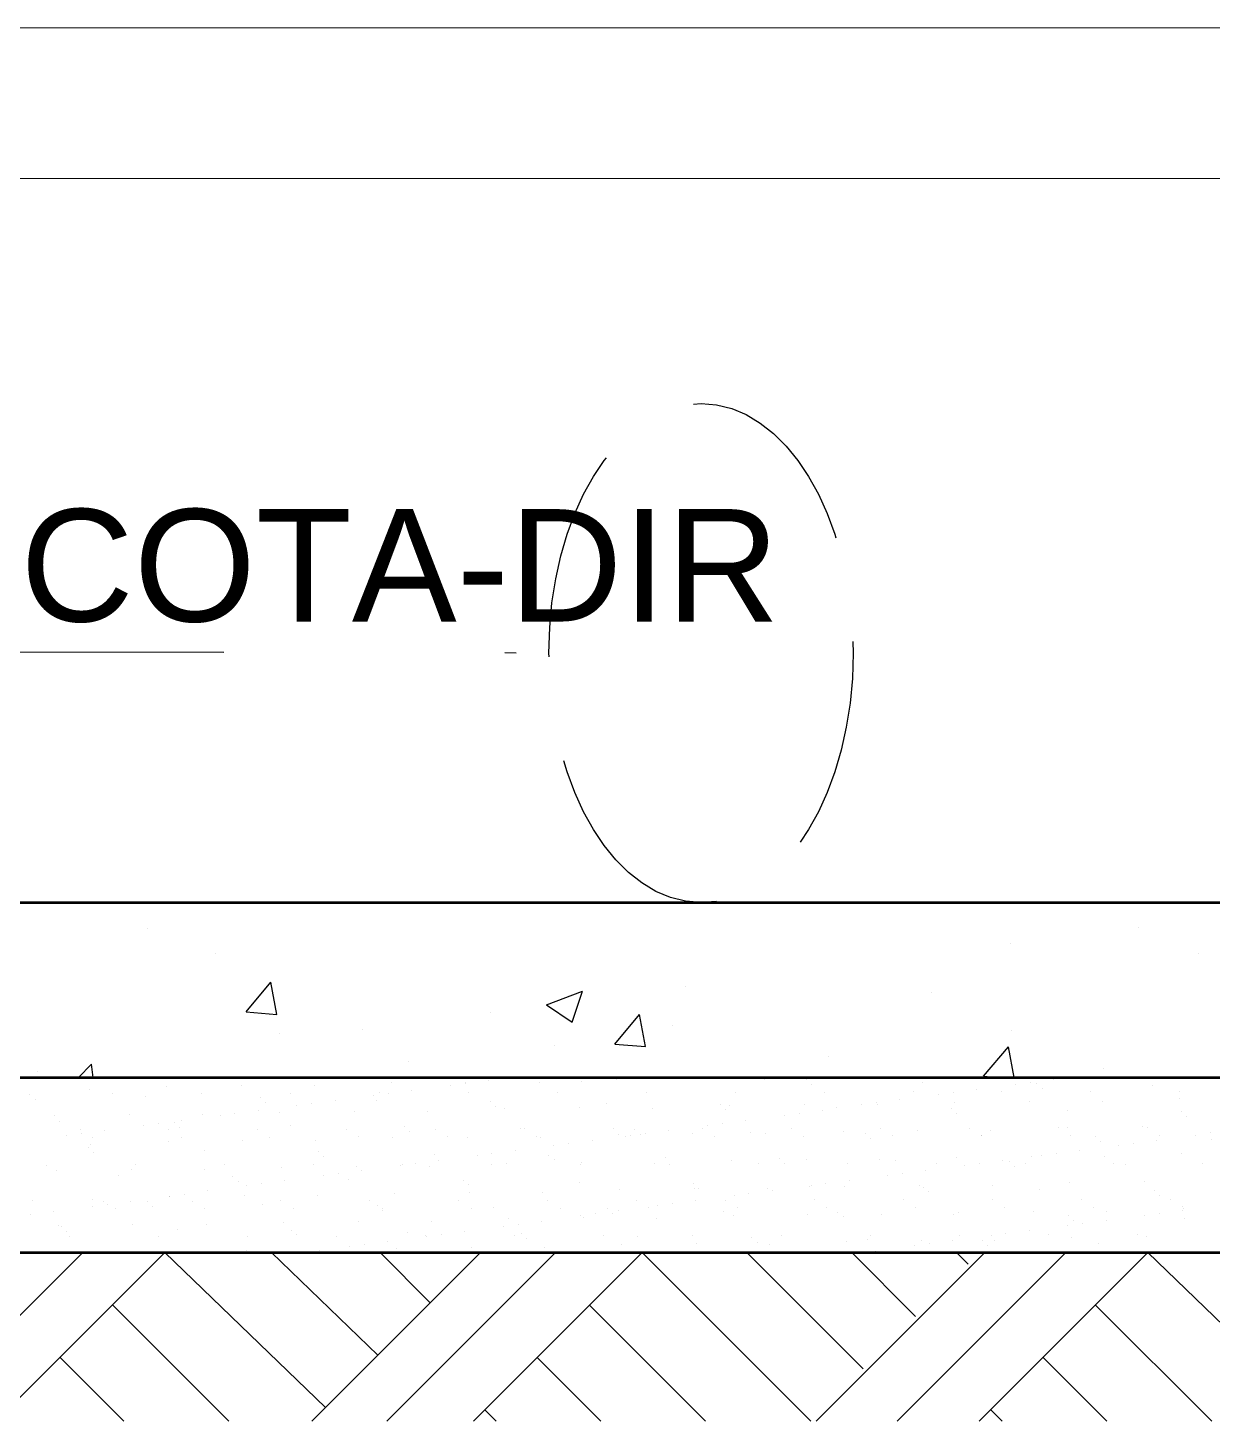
# Model space of a CAD drawing. Extents: x -160 to 364724, y -100 to 7353297.
# Drawn here: x 362154.08 to 362164.61, y 7349385.76 to 7349398.15 of the extents above; entities that cross this region are included whole.
import ezdxf
from ezdxf.enums import TextEntityAlignment as Align

# ---------------------------------------------------------------- set-up
doc = ezdxf.new("R2010")
doc.units = 0
doc.header["$LTSCALE"] = 5
doc.linetypes.add('SGC_DASHDOT', pattern=[1, 0.5, -0.25, 0, -0.25])
doc.linetypes.add('SGC_HIDDEN', pattern=[0.375, 0.25, -0.125])
for name, color, linetype in [('GER-SIMBOLOS', 1, 'Continuous'), ('Paredes', 7, 'Continuous'), ('SGC-Eixos', 253, 'SGC_DASHDOT'), ('SGC-PONTAS', 1, 'SGC_HIDDEN'), ('VEGETAÇÃO', 7, 'Continuous'), ('VISTA 2', 2, 'Continuous'), ('VISTA 3', 3, 'Continuous')]:
    doc.layers.add(name, color=color, linetype=linetype)
doc.styles.get("Standard").update_dxf_attribs({"font": 'arial.ttf'})

msp = doc.modelspace()

# ---------------------------------------------------------------- linework, layer by layer
at = {"layer": 'GER-SIMBOLOS'}
for p, q in [((362153.065, 7349385.758), (362154.565, 7349387.258)), ((362153.794, 7349385.758), (362155.294, 7349387.258)), ((362156.723, 7349385.88), (362155.294, 7349387.258)), ((362157.189, 7349386.345), (362156.243, 7349387.258)), ((362156.602, 7349385.758), (362158.102, 7349387.258)), ((362157.655, 7349386.811), (362157.208, 7349387.258)), ((362157.267, 7349385.758), (362158.767, 7349387.258)), ((362158.039, 7349385.758), (362159.539, 7349387.258)), ((362161.039, 7349385.758), (362159.539, 7349387.258)), ((362161.505, 7349386.224), (362160.47, 7349387.258)), ((362161.087, 7349385.758), (362162.587, 7349387.258)), ((362161.97, 7349386.69), (362161.402, 7349387.258)), ((362161.805, 7349385.758), (362163.305, 7349387.258)), ((362162.436, 7349387.155), (362162.333, 7349387.258)), ((362162.534, 7349385.758), (362164.034, 7349387.258)), ((362165.463, 7349385.88), (362164.034, 7349387.258)), ((362155.863, 7349385.758), (362154.831, 7349386.79)), ((362160.103, 7349385.758), (362159.071, 7349386.79)), ((362164.603, 7349385.758), (362163.571, 7349386.79)), ((362154.931, 7349385.758), (362154.365, 7349386.324)), ((362159.171, 7349385.758), (362158.605, 7349386.324)), ((362163.671, 7349385.758), (362163.105, 7349386.324)), ((362158.24, 7349385.758), (362158.139, 7349385.859)), ((362162.74, 7349385.758), (362162.639, 7349385.859))]:
    msp.add_line(p, q, dxfattribs=at)
at = {"layer": 'Paredes', "color": 2, "linetype": 'Continuous', "lineweight": 0}
for p, q in [((362150.062, 7349398.15), (362170.062, 7349398.15)), ((362169.477, 7349396.81), (362150.618, 7349396.81))]:
    msp.add_line(p, q, dxfattribs=at)
at = {"layer": 'SGC-Eixos', "ltscale": 2}
msp.add_line((362150.818, 7349392.607), (362160.062, 7349392.59), dxfattribs=at)
at = {"layer": 'SGC-PONTAS', "ltscale": 1.5}
msp.add_ellipse((362160.062, 7349392.59), major_axis=(0, -2.22), ratio=0.609336, dxfattribs=at)
at = {"layer": 'VEGETAÇÃO', "color": 1, "linetype": 'Continuous'}
for p, q in [((362155.138, 7349390.137), (362155.138, 7349390.137)), ((362163.956, 7349390.153), (362163.956, 7349390.153)), ((362162.811, 7349390.003), (362162.811, 7349390.003)), ((362155.748, 7349389.915), (362155.748, 7349389.915)), ((362164.488, 7349389.916), (362164.488, 7349389.916)), ((362156.016, 7349389.399), (362156.236, 7349389.662)), ((362156.289, 7349389.376), (362156.236, 7349389.662)), ((362159.924, 7349389.622), (362159.924, 7349389.622)), ((362158.689, 7349389.46), (362159.009, 7349389.583)), ((362158.917, 7349389.307), (362159.009, 7349389.583)), ((362162.114, 7349389.573), (362162.114, 7349389.573)), ((362156.016, 7349389.399), (362156.289, 7349389.375)), ((362158.192, 7349389.395), (362158.192, 7349389.395)), ((362158.689, 7349389.46), (362158.917, 7349389.307)), ((362159.295, 7349389.112), (362159.515, 7349389.375)), ((362159.569, 7349389.089), (362159.516, 7349389.375)), ((362159.804, 7349389.28), (362159.804, 7349389.28)), ((362156.316, 7349389.207), (362156.316, 7349389.207)), ((362157.048, 7349389.244), (362157.048, 7349389.244)), ((362162.827, 7349389.23), (362162.827, 7349389.23)), ((362158.757, 7349389.103), (362158.757, 7349389.103)), ((362159.295, 7349389.112), (362159.568, 7349389.089)), ((362161.198, 7349389), (362161.198, 7349389)), ((362162.574, 7349388.826), (362162.795, 7349389.088)), ((362162.846, 7349388.814), (362162.795, 7349389.088)), ((362154.528, 7349388.814), (362154.642, 7349388.934)), ((362154.656, 7349388.814), (362154.643, 7349388.934)), ((362157.457, 7349388.958), (362157.457, 7349388.958)), ((362163.638, 7349388.897), (362163.638, 7349388.897)), ((362154.16, 7349388.864), (362154.16, 7349388.864)), ((362156.952, 7349388.814), (362156.952, 7349388.814)), ((362157.307, 7349388.766), (362157.307, 7349388.766)), ((362157.969, 7349388.764), (362157.969, 7349388.764)), ((362157.972, 7349388.774), (362157.972, 7349388.774)), ((362158.175, 7349388.792), (362158.175, 7349388.792)), ((362158.622, 7349388.771), (362158.622, 7349388.771)), ((362159, 7349388.782), (362159, 7349388.782)), ((362159.308, 7349388.796), (362159.308, 7349388.796)), ((362159.973, 7349388.804), (362159.973, 7349388.804)), ((362159.985, 7349388.803), (362159.985, 7349388.803)), ((362160.623, 7349388.801), (362160.623, 7349388.801)), ((362161.001, 7349388.794), (362161.001, 7349388.794)), ((362162.032, 7349388.772), (362162.032, 7349388.772)), ((362162.574, 7349388.826), (362162.705, 7349388.814)), ((362162.989, 7349388.768), (362162.989, 7349388.768)), ((362163.049, 7349388.763), (362163.049, 7349388.763)), ((362163.195, 7349388.795), (362163.195, 7349388.795)), ((362154.094, 7349388.665), (362154.094, 7349388.665)), ((362154.621, 7349388.711), (362154.621, 7349388.711)), ((362154.828, 7349388.673), (362154.828, 7349388.673)), ((362155.126, 7349388.642), (362155.126, 7349388.642)), ((362155.307, 7349388.736), (362155.307, 7349388.736)), ((362155.619, 7349388.674), (362155.619, 7349388.674)), ((362155.972, 7349388.744), (362155.972, 7349388.744)), ((362156.142, 7349388.633), (362156.142, 7349388.633)), ((362156.41, 7349388.675), (362156.41, 7349388.675)), ((362156.621, 7349388.741), (362156.621, 7349388.741)), ((362157.153, 7349388.657), (362157.153, 7349388.657)), ((362157.201, 7349388.677), (362157.201, 7349388.677)), ((362157.285, 7349388.674), (362157.285, 7349388.674)), ((362157.491, 7349388.702), (362157.491, 7349388.702)), ((362157.836, 7349388.747), (362157.836, 7349388.747)), ((362157.992, 7349388.678), (362157.992, 7349388.678)), ((362158.783, 7349388.68), (362158.783, 7349388.68)), ((362159.574, 7349388.681), (362159.574, 7349388.681)), ((362160.365, 7349388.683), (362160.365, 7349388.683)), ((362161.048, 7349388.751), (362161.048, 7349388.751)), ((362161.156, 7349388.684), (362161.156, 7349388.684)), ((362161.947, 7349388.686), (362161.947, 7349388.686)), ((362162.173, 7349388.66), (362162.173, 7349388.66)), ((362162.305, 7349388.678), (362162.305, 7349388.678)), ((362162.511, 7349388.705), (362162.511, 7349388.705)), ((362162.738, 7349388.687), (362162.738, 7349388.687)), ((362162.856, 7349388.75), (362162.856, 7349388.75)), ((362163.096, 7349388.72), (362163.096, 7349388.72)), ((362163.529, 7349388.688), (362163.529, 7349388.688)), ((362164.08, 7349388.74), (362164.08, 7349388.74)), ((362164.32, 7349388.69), (362164.32, 7349388.69)), ((362154.141, 7349388.622), (362154.141, 7349388.622)), ((362156.124, 7349388.522), (362156.124, 7349388.522)), ((362156.189, 7349388.591), (362156.189, 7349388.591)), ((362156.315, 7349388.506), (362156.315, 7349388.506)), ((362156.469, 7349388.567), (362156.469, 7349388.567)), ((362156.601, 7349388.584), (362156.601, 7349388.584)), ((362156.808, 7349388.612), (362156.808, 7349388.612)), ((362156.98, 7349388.515), (362156.98, 7349388.515)), ((362157.173, 7349388.611), (362157.173, 7349388.611)), ((362157.63, 7349388.512), (362157.63, 7349388.512)), ((362158.19, 7349388.602), (362158.19, 7349388.602)), ((362158.237, 7349388.559), (362158.237, 7349388.559)), ((362158.316, 7349388.536), (362158.316, 7349388.536)), ((362158.981, 7349388.545), (362158.981, 7349388.545)), ((362159.221, 7349388.58), (362159.221, 7349388.58)), ((362159.63, 7349388.542), (362159.63, 7349388.542)), ((362160.237, 7349388.571), (362160.237, 7349388.571)), ((362160.284, 7349388.528), (362160.284, 7349388.528)), ((362160.316, 7349388.566), (362160.316, 7349388.566)), ((362160.981, 7349388.575), (362160.981, 7349388.575)), ((362161.144, 7349388.525), (362161.144, 7349388.525)), ((362161.269, 7349388.549), (362161.269, 7349388.549)), ((362161.489, 7349388.57), (362161.489, 7349388.57)), ((362161.621, 7349388.588), (362161.621, 7349388.588)), ((362161.631, 7349388.572), (362161.631, 7349388.572)), ((362161.828, 7349388.615), (362161.828, 7349388.615)), ((362162.285, 7349388.54), (362162.285, 7349388.54)), ((362162.317, 7349388.596), (362162.317, 7349388.596)), ((362162.982, 7349388.605), (362162.982, 7349388.605)), ((362163.317, 7349388.517), (362163.317, 7349388.517)), ((362163.632, 7349388.602), (362163.632, 7349388.602)), ((362164.318, 7349388.626), (362164.318, 7349388.626)), ((362164.333, 7349388.509), (362164.333, 7349388.509)), ((362154.314, 7349388.476), (362154.314, 7349388.476)), ((362154.362, 7349388.419), (362154.362, 7349388.419)), ((362154.979, 7349388.485), (362154.979, 7349388.485)), ((362155.101, 7349388.387), (362155.101, 7349388.387)), ((362155.234, 7349388.404), (362155.234, 7349388.404)), ((362155.378, 7349388.411), (362155.378, 7349388.411)), ((362155.44, 7349388.431), (362155.44, 7349388.431)), ((362155.629, 7349388.481), (362155.629, 7349388.481)), ((362155.785, 7349388.477), (362155.785, 7349388.477)), ((362155.917, 7349388.494), (362155.917, 7349388.494)), ((362156.41, 7349388.388), (362156.41, 7349388.388)), ((362160.122, 7349388.39), (362160.122, 7349388.39)), ((362160.254, 7349388.408), (362160.254, 7349388.408)), ((362160.46, 7349388.435), (362160.46, 7349388.435)), ((362160.805, 7349388.48), (362160.805, 7349388.48)), ((362160.938, 7349388.498), (362160.938, 7349388.498)), ((362162.332, 7349388.497), (362162.332, 7349388.497)), ((362164.38, 7349388.466), (362164.38, 7349388.466)), ((362154.418, 7349388.297), (362154.418, 7349388.297)), ((362154.54, 7349388.35), (362154.54, 7349388.35)), ((362154.55, 7349388.314), (362154.55, 7349388.314)), ((362154.647, 7349388.282), (362154.647, 7349388.282)), ((362154.756, 7349388.341), (362154.756, 7349388.341)), ((362155.331, 7349388.352), (362155.331, 7349388.352)), ((362155.425, 7349388.368), (362155.425, 7349388.368)), ((362155.438, 7349388.284), (362155.438, 7349388.284)), ((362156.122, 7349388.353), (362156.122, 7349388.353)), ((362156.229, 7349388.285), (362156.229, 7349388.285)), ((362156.913, 7349388.355), (362156.913, 7349388.355)), ((362157.02, 7349388.286), (362157.02, 7349388.286)), ((362157.323, 7349388.277), (362157.323, 7349388.277)), ((362157.426, 7349388.379), (362157.426, 7349388.379)), ((362157.473, 7349388.336), (362157.473, 7349388.336)), ((362157.704, 7349388.356), (362157.704, 7349388.356)), ((362157.811, 7349388.288), (362157.811, 7349388.288)), ((362157.988, 7349388.285), (362157.988, 7349388.285)), ((362158.458, 7349388.357), (362158.458, 7349388.357)), ((362158.495, 7349388.358), (362158.495, 7349388.358)), ((362158.602, 7349388.289), (362158.602, 7349388.289)), ((362158.638, 7349388.282), (362158.638, 7349388.282)), ((362159.286, 7349388.359), (362159.286, 7349388.359)), ((362159.324, 7349388.307), (362159.324, 7349388.307)), ((362159.393, 7349388.291), (362159.393, 7349388.291)), ((362159.438, 7349388.3), (362159.438, 7349388.3)), ((362159.474, 7349388.348), (362159.474, 7349388.348)), ((362159.521, 7349388.305), (362159.521, 7349388.305)), ((362159.57, 7349388.318), (362159.57, 7349388.318)), ((362159.777, 7349388.345), (362159.777, 7349388.345)), ((362159.989, 7349388.315), (362159.989, 7349388.315)), ((362160.077, 7349388.36), (362160.077, 7349388.36)), ((362160.184, 7349388.292), (362160.184, 7349388.292)), ((362160.505, 7349388.326), (362160.505, 7349388.326)), ((362160.639, 7349388.312), (362160.639, 7349388.312)), ((362160.868, 7349388.362), (362160.868, 7349388.362)), ((362160.975, 7349388.294), (362160.975, 7349388.294)), ((362161.325, 7349388.337), (362161.325, 7349388.337)), ((362161.522, 7349388.317), (362161.522, 7349388.317)), ((362161.568, 7349388.274), (362161.568, 7349388.274)), ((362161.659, 7349388.363), (362161.659, 7349388.363)), ((362161.766, 7349388.295), (362161.766, 7349388.295)), ((362161.99, 7349388.345), (362161.99, 7349388.345)), ((362162.45, 7349388.365), (362162.45, 7349388.365)), ((362162.553, 7349388.295), (362162.553, 7349388.295)), ((362162.557, 7349388.297), (362162.557, 7349388.297)), ((362162.639, 7349388.342), (362162.639, 7349388.342)), ((362163.241, 7349388.366), (362163.241, 7349388.366)), ((362163.325, 7349388.367), (362163.325, 7349388.367)), ((362163.348, 7349388.298), (362163.348, 7349388.298)), ((362163.569, 7349388.286), (362163.569, 7349388.286)), ((362163.99, 7349388.375), (362163.99, 7349388.375)), ((362164.032, 7349388.368), (362164.032, 7349388.368)), ((362164.113, 7349388.258), (362164.113, 7349388.258)), ((362164.139, 7349388.299), (362164.139, 7349388.299)), ((362164.458, 7349388.303), (362164.458, 7349388.303)), ((362164.59, 7349388.321), (362164.59, 7349388.321)), ((362164.601, 7349388.263), (362164.601, 7349388.263)), ((362154.615, 7349388.188), (362154.615, 7349388.188)), ((362154.637, 7349388.222), (362154.637, 7349388.222)), ((362154.662, 7349388.145), (362154.662, 7349388.145)), ((362155.323, 7349388.246), (362155.323, 7349388.246)), ((362155.646, 7349388.165), (362155.646, 7349388.165)), ((362155.988, 7349388.255), (362155.988, 7349388.255)), ((362156.637, 7349388.252), (362156.637, 7349388.252)), ((362156.663, 7349388.156), (362156.663, 7349388.156)), ((362157.694, 7349388.134), (362157.694, 7349388.134)), ((362158.203, 7349388.138), (362158.203, 7349388.138)), ((362158.409, 7349388.165), (362158.409, 7349388.165)), ((362158.754, 7349388.21), (362158.754, 7349388.21)), ((362158.886, 7349388.228), (362158.886, 7349388.228)), ((362159.093, 7349388.255), (362159.093, 7349388.255)), ((362163.223, 7349388.141), (362163.223, 7349388.141)), ((362163.429, 7349388.168), (362163.429, 7349388.168)), ((362163.616, 7349388.243), (362163.616, 7349388.243)), ((362163.774, 7349388.213), (362163.774, 7349388.213)), ((362163.907, 7349388.231), (362163.907, 7349388.231)), ((362164.334, 7349388.137), (362164.334, 7349388.137)), ((362154.242, 7349388.035), (362154.242, 7349388.035)), ((362155.033, 7349388.037), (362155.033, 7349388.037)), ((362155.824, 7349388.038), (362155.824, 7349388.038)), ((362156.331, 7349388.017), (362156.331, 7349388.017)), ((362156.615, 7349388.039), (362156.615, 7349388.039)), ((362156.709, 7349388.114), (362156.709, 7349388.114)), ((362156.996, 7349388.025), (362156.996, 7349388.025)), ((362157.387, 7349388.03), (362157.387, 7349388.03)), ((362157.406, 7349388.041), (362157.406, 7349388.041)), ((362157.519, 7349388.048), (362157.519, 7349388.048)), ((362157.646, 7349388.022), (362157.646, 7349388.022)), ((362157.726, 7349388.075), (362157.726, 7349388.075)), ((362158.071, 7349388.12), (362158.071, 7349388.12)), ((362158.197, 7349388.042), (362158.197, 7349388.042)), ((362158.332, 7349388.047), (362158.332, 7349388.047)), ((362158.71, 7349388.125), (362158.71, 7349388.125)), ((362158.757, 7349388.082), (362158.757, 7349388.082)), ((362158.988, 7349388.044), (362158.988, 7349388.044)), ((362158.997, 7349388.055), (362158.997, 7349388.055)), ((362159.646, 7349388.052), (362159.646, 7349388.052)), ((362159.742, 7349388.103), (362159.742, 7349388.103)), ((362159.779, 7349388.045), (362159.779, 7349388.045)), ((362160.332, 7349388.077), (362160.332, 7349388.077)), ((362160.57, 7349388.047), (362160.57, 7349388.047)), ((362160.758, 7349388.094), (362160.758, 7349388.094)), ((362160.805, 7349388.051), (362160.805, 7349388.051)), ((362160.997, 7349388.085), (362160.997, 7349388.085)), ((362161.361, 7349388.048), (362161.361, 7349388.048)), ((362161.647, 7349388.082), (362161.647, 7349388.082)), ((362161.789, 7349388.072), (362161.789, 7349388.072)), ((362162.152, 7349388.049), (362162.152, 7349388.049)), ((362162.333, 7349388.107), (362162.333, 7349388.107)), ((362162.407, 7349388.033), (362162.407, 7349388.033)), ((362162.539, 7349388.051), (362162.539, 7349388.051)), ((362162.746, 7349388.078), (362162.746, 7349388.078)), ((362162.806, 7349388.063), (362162.806, 7349388.063)), ((362162.853, 7349388.02), (362162.853, 7349388.02)), ((362162.943, 7349388.051), (362162.943, 7349388.051)), ((362162.998, 7349388.115), (362162.998, 7349388.115)), ((362163.091, 7349388.123), (362163.091, 7349388.123)), ((362163.648, 7349388.112), (362163.648, 7349388.112)), ((362163.734, 7349388.052), (362163.734, 7349388.052)), ((362163.837, 7349388.04), (362163.837, 7349388.04)), ((362164.525, 7349388.054), (362164.525, 7349388.054)), ((362154.33, 7349387.987), (362154.33, 7349387.987)), ((362154.883, 7349387.942), (362154.883, 7349387.942)), ((362154.995, 7349387.995), (362154.995, 7349387.995)), ((362155.645, 7349387.992), (362155.645, 7349387.992)), ((362155.899, 7349387.934), (362155.899, 7349387.934)), ((362155.946, 7349387.891), (362155.946, 7349387.891)), ((362156.358, 7349387.895), (362156.358, 7349387.895)), ((362156.703, 7349387.94), (362156.703, 7349387.94)), ((362156.835, 7349387.958), (362156.835, 7349387.958)), ((362156.93, 7349387.911), (362156.93, 7349387.911)), ((362157.042, 7349387.985), (362157.042, 7349387.985)), ((362157.947, 7349387.902), (362157.947, 7349387.902)), ((362161.378, 7349387.898), (362161.378, 7349387.898)), ((362161.723, 7349387.943), (362161.723, 7349387.943)), ((362161.855, 7349387.961), (362161.855, 7349387.961)), ((362162.062, 7349387.988), (362162.062, 7349387.988)), ((362164.006, 7349387.886), (362164.006, 7349387.886)), ((362155.468, 7349387.777), (362155.468, 7349387.777)), ((362155.674, 7349387.805), (362155.674, 7349387.805)), ((362156.004, 7349387.765), (362156.004, 7349387.765)), ((362156.019, 7349387.85), (362156.019, 7349387.85)), ((362156.152, 7349387.868), (362156.152, 7349387.868)), ((362156.653, 7349387.762), (362156.653, 7349387.762)), ((362157.339, 7349387.787), (362157.339, 7349387.787)), ((362157.994, 7349387.859), (362157.994, 7349387.859)), ((362158.004, 7349387.796), (362158.004, 7349387.796)), ((362158.654, 7349387.792), (362158.654, 7349387.792)), ((362158.978, 7349387.88), (362158.978, 7349387.88)), ((362159.34, 7349387.817), (362159.34, 7349387.817)), ((362159.995, 7349387.871), (362159.995, 7349387.871)), ((362160.005, 7349387.826), (362160.005, 7349387.826)), ((362160.041, 7349387.828), (362160.041, 7349387.828)), ((362160.356, 7349387.763), (362160.356, 7349387.763)), ((362160.488, 7349387.781), (362160.488, 7349387.781)), ((362160.655, 7349387.823), (362160.655, 7349387.823)), ((362160.695, 7349387.808), (362160.695, 7349387.808)), ((362161.026, 7349387.849), (362161.026, 7349387.849)), ((362161.04, 7349387.853), (362161.04, 7349387.853)), ((362161.172, 7349387.871), (362161.172, 7349387.871)), ((362161.341, 7349387.847), (362161.341, 7349387.847)), ((362162.006, 7349387.856), (362162.006, 7349387.856)), ((362162.042, 7349387.84), (362162.042, 7349387.84)), ((362162.089, 7349387.797), (362162.089, 7349387.797)), ((362162.655, 7349387.853), (362162.655, 7349387.853)), ((362163.074, 7349387.817), (362163.074, 7349387.817)), ((362163.341, 7349387.877), (362163.341, 7349387.877)), ((362164.09, 7349387.809), (362164.09, 7349387.809)), ((362164.137, 7349387.766), (362164.137, 7349387.766)), ((362154.119, 7349387.719), (362154.119, 7349387.719)), ((362154.652, 7349387.67), (362154.652, 7349387.67)), ((362154.653, 7349387.732), (362154.653, 7349387.732)), ((362154.745, 7349387.714), (362154.745, 7349387.714)), ((362154.784, 7349387.687), (362154.784, 7349387.687)), ((362154.853, 7349387.646), (362154.853, 7349387.646)), ((362154.991, 7349387.715), (362154.991, 7349387.715)), ((362155.136, 7349387.711), (362155.136, 7349387.711)), ((362155.182, 7349387.668), (362155.182, 7349387.668)), ((362155.336, 7349387.76), (362155.336, 7349387.76)), ((362155.339, 7349387.757), (362155.339, 7349387.757)), ((362155.536, 7349387.716), (362155.536, 7349387.716)), ((362155.644, 7349387.648), (362155.644, 7349387.648)), ((362156.167, 7349387.688), (362156.167, 7349387.688)), ((362156.327, 7349387.717), (362156.327, 7349387.717)), ((362156.435, 7349387.649), (362156.435, 7349387.649)), ((362157.118, 7349387.719), (362157.118, 7349387.719)), ((362157.183, 7349387.679), (362157.183, 7349387.679)), ((362157.226, 7349387.65), (362157.226, 7349387.65)), ((362157.23, 7349387.636), (362157.23, 7349387.636)), ((362157.909, 7349387.72), (362157.909, 7349387.72)), ((362158.017, 7349387.652), (362158.017, 7349387.652)), ((362158.215, 7349387.657), (362158.215, 7349387.657)), ((362158.7, 7349387.722), (362158.7, 7349387.722)), ((362158.808, 7349387.653), (362158.808, 7349387.653)), ((362159.231, 7349387.648), (362159.231, 7349387.648)), ((362159.491, 7349387.723), (362159.491, 7349387.723)), ((362159.598, 7349387.655), (362159.598, 7349387.655)), ((362159.672, 7349387.673), (362159.672, 7349387.673)), ((362159.804, 7349387.691), (362159.804, 7349387.691)), ((362160.011, 7349387.718), (362160.011, 7349387.718)), ((362160.282, 7349387.724), (362160.282, 7349387.724)), ((362160.389, 7349387.656), (362160.389, 7349387.656)), ((362161.073, 7349387.726), (362161.073, 7349387.726)), ((362161.18, 7349387.658), (362161.18, 7349387.658)), ((362161.864, 7349387.727), (362161.864, 7349387.727)), ((362161.971, 7349387.659), (362161.971, 7349387.659)), ((362162.655, 7349387.729), (362162.655, 7349387.729)), ((362162.762, 7349387.661), (362162.762, 7349387.661)), ((362163.446, 7349387.73), (362163.446, 7349387.73)), ((362163.553, 7349387.662), (362163.553, 7349387.662)), ((362164.237, 7349387.732), (362164.237, 7349387.732)), ((362164.344, 7349387.663), (362164.344, 7349387.663)), ((362164.35, 7349387.648), (362164.35, 7349387.648)), ((362154.1, 7349387.597), (362154.1, 7349387.597)), ((362154.307, 7349387.625), (362154.307, 7349387.625)), ((362156.347, 7349387.527), (362156.347, 7349387.527)), ((362157.012, 7349387.536), (362157.012, 7349387.536)), ((362157.662, 7349387.533), (362157.662, 7349387.533)), ((362158.348, 7349387.557), (362158.348, 7349387.557)), ((362158.643, 7349387.538), (362158.643, 7349387.538)), ((362158.988, 7349387.583), (362158.988, 7349387.583)), ((362159.013, 7349387.566), (362159.013, 7349387.566)), ((362159.121, 7349387.601), (362159.121, 7349387.601)), ((362159.278, 7349387.605), (362159.278, 7349387.605)), ((362159.327, 7349387.628), (362159.327, 7349387.628)), ((362159.662, 7349387.563), (362159.662, 7349387.563)), ((362160.262, 7349387.626), (362160.262, 7349387.626)), ((362160.348, 7349387.588), (362160.348, 7349387.588)), ((362161.013, 7349387.596), (362161.013, 7349387.596)), ((362161.279, 7349387.617), (362161.279, 7349387.617)), ((362161.325, 7349387.574), (362161.325, 7349387.574)), ((362161.663, 7349387.593), (362161.663, 7349387.593)), ((362162.31, 7349387.595), (362162.31, 7349387.595)), ((362162.349, 7349387.618), (362162.349, 7349387.618)), ((362163.014, 7349387.626), (362163.014, 7349387.626)), ((362163.326, 7349387.586), (362163.326, 7349387.586)), ((362163.373, 7349387.543), (362163.373, 7349387.543)), ((362163.457, 7349387.514), (362163.457, 7349387.514)), ((362163.664, 7349387.623), (362163.664, 7349387.623)), ((362163.664, 7349387.541), (362163.664, 7349387.541)), ((362164.009, 7349387.587), (362164.009, 7349387.587)), ((362164.141, 7349387.604), (362164.141, 7349387.604)), ((362164.347, 7349387.631), (362164.347, 7349387.631)), ((362164.358, 7349387.563), (362164.358, 7349387.563)), ((362154.346, 7349387.497), (362154.346, 7349387.497)), ((362154.372, 7349387.488), (362154.372, 7349387.488)), ((362154.419, 7349387.445), (362154.419, 7349387.445)), ((362154.447, 7349387.399), (362154.447, 7349387.399)), ((362155.011, 7349387.506), (362155.011, 7349387.506)), ((362155.238, 7349387.4), (362155.238, 7349387.4)), ((362155.403, 7349387.465), (362155.403, 7349387.465)), ((362155.661, 7349387.503), (362155.661, 7349387.503)), ((362156.029, 7349387.402), (362156.029, 7349387.402)), ((362156.42, 7349387.456), (362156.42, 7349387.456)), ((362156.467, 7349387.414), (362156.467, 7349387.414)), ((362156.82, 7349387.403), (362156.82, 7349387.403)), ((362157.451, 7349387.434), (362157.451, 7349387.434)), ((362157.611, 7349387.405), (362157.611, 7349387.405)), ((362157.621, 7349387.403), (362157.621, 7349387.403)), ((362157.753, 7349387.421), (362157.753, 7349387.421)), ((362157.96, 7349387.448), (362157.96, 7349387.448)), ((362158.305, 7349387.493), (362158.305, 7349387.493)), ((362158.402, 7349387.406), (362158.402, 7349387.406)), ((362158.437, 7349387.511), (362158.437, 7349387.511)), ((362158.467, 7349387.425), (362158.467, 7349387.425)), ((362159.193, 7349387.408), (362159.193, 7349387.408)), ((362159.499, 7349387.403), (362159.499, 7349387.403)), ((362159.984, 7349387.409), (362159.984, 7349387.409)), ((362160.515, 7349387.394), (362160.515, 7349387.394)), ((362160.775, 7349387.411), (362160.775, 7349387.411)), ((362161.566, 7349387.412), (362161.566, 7349387.412)), ((362162.357, 7349387.413), (362162.357, 7349387.413)), ((362162.641, 7349387.407), (362162.641, 7349387.407)), ((362162.773, 7349387.424), (362162.773, 7349387.424)), ((362162.98, 7349387.451), (362162.98, 7349387.451)), ((362163.148, 7349387.415), (362163.148, 7349387.415)), ((362163.325, 7349387.497), (362163.325, 7349387.497)), ((362163.939, 7349387.416), (362163.939, 7349387.416)), ((362164.022, 7349387.396), (362164.022, 7349387.396)), ((362155.355, 7349387.268), (362155.355, 7349387.268)), ((362156.02, 7349387.276), (362156.02, 7349387.276)), ((362156.592, 7349387.268), (362156.592, 7349387.268)), ((362156.669, 7349387.273), (362156.669, 7349387.273)), ((362156.937, 7349387.313), (362156.937, 7349387.313)), ((362157.069, 7349387.331), (362157.069, 7349387.331)), ((362157.276, 7349387.358), (362157.276, 7349387.358)), ((362157.355, 7349387.298), (362157.355, 7349387.298)), ((362158.02, 7349387.306), (362158.02, 7349387.306)), ((362158.514, 7349387.382), (362158.514, 7349387.382)), ((362158.67, 7349387.303), (362158.67, 7349387.303)), ((362159.356, 7349387.328), (362159.356, 7349387.328)), ((362160.021, 7349387.336), (362160.021, 7349387.336)), ((362160.562, 7349387.351), (362160.562, 7349387.351)), ((362160.671, 7349387.333), (362160.671, 7349387.333)), ((362161.357, 7349387.358), (362161.357, 7349387.358)), ((362161.546, 7349387.372), (362161.546, 7349387.372)), ((362161.612, 7349387.271), (362161.612, 7349387.271)), ((362161.957, 7349387.317), (362161.957, 7349387.317)), ((362162.022, 7349387.366), (362162.022, 7349387.366)), ((362162.09, 7349387.334), (362162.09, 7349387.334)), ((362162.296, 7349387.361), (362162.296, 7349387.361)), ((362162.563, 7349387.363), (362162.563, 7349387.363)), ((362162.61, 7349387.32), (362162.61, 7349387.32)), ((362162.671, 7349387.363), (362162.671, 7349387.363)), ((362163.357, 7349387.388), (362163.357, 7349387.388)), ((362163.594, 7349387.34), (362163.594, 7349387.34))]:
    msp.add_line(p, q, dxfattribs=at)
at = {"layer": 'VISTA 2', "linetype": 'Continuous', "lineweight": 53}
for p, q in [((362140.504, 7349388.814), (362179.62, 7349388.814)), ((362137.502, 7349387.258), (362182.715, 7349387.258))]:
    msp.add_line(p, q, dxfattribs=at)
at = {"layer": 'VISTA 3', "color": 6, "linetype": 'Continuous', "lineweight": 53}
for p, q in [((362143.616, 7349390.37), (362176.508, 7349390.37)), ((362143.616, 7349388.814), (362176.508, 7349388.814))]:
    msp.add_line(p, q, dxfattribs=at)

# ---------------------------------------------------------------- texts
at = {"layer": 'GER-SIMBOLOS', "color": 7, "linetype": 'Continuous'}
msp.add_attdef('COTA-DIR', text='', height=1, dxfattribs=at).set_placement((362154.009, 7349393.37), align=Align.MIDDLE_LEFT)

doc.saveas('drawing.dxf')
